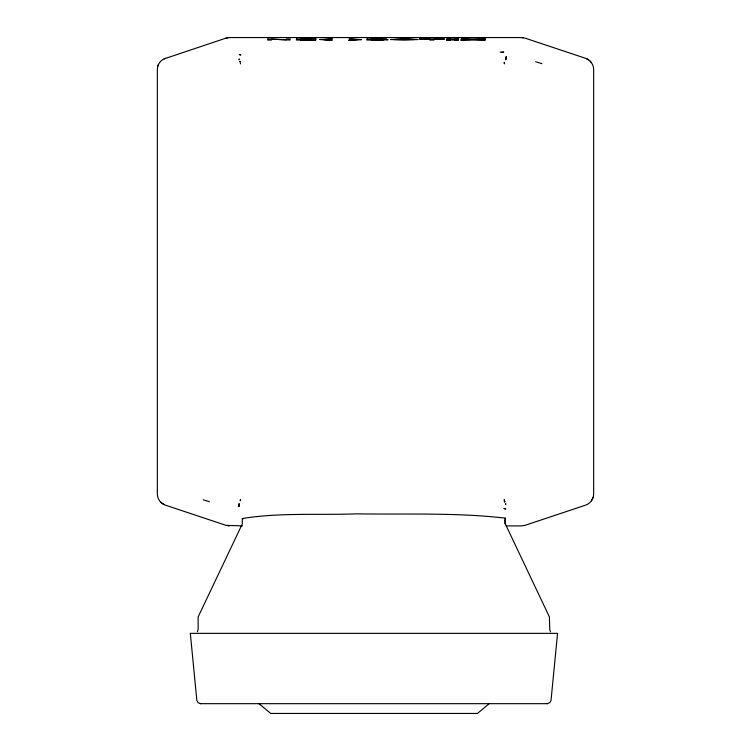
<?xml version="1.0" encoding="UTF-8"?>
<svg xmlns="http://www.w3.org/2000/svg" width="751" height="751" viewBox="0 0 751 751"><rect width="100%" height="100%" fill="white"/><g stroke="black" fill="none" stroke-linecap="round" stroke-linejoin="round"><path stroke-width="1.13" d="M504.306 500.128L504.306 499.603L504.306 500.579M506.052 58.371L505.592 59.845L506.183 57.911L505.817 59.122M240.47 63.337L240.47 63.863L240.48 62.887M505.066 519.899L505.282 523.963L505.301 518.134C456.148 512.426 406.3 514.623 356.885 513.853C318.856 515.261 279.785 512.426 242.329 518.509L242.282 523.963L198.133 616.947L198.133 629.451L197.391 631.751M239.194 59.085L239.175 59.77L238.978 59.113M238.752 505.094L238.621 505.554L239.194 503.621L238.752 505.094L238.978 504.343M505.301 518.134L505.348 523.963L549.413 616.947L549.751 629.451L550.492 631.751M157.851 66.21L158.564 64.342M593.149 497.256L591.413 500.842M371.097 39.409L382.381 39.23L381.095 39.118L371.163 39.09L370.994 39.925L383.742 39.737L371.078 39.521M489.192 703.687L477.476 713.45L270.717 713.45L259.039 703.687M164.178 58.85L225.91 38.151L229.618 37.55L521.382 37.55L525.09 38.151L585.649 58.334C590.324 59.873 593.675 64.53 593.656 69.449L593.656 494.017C593.675 498.946 590.324 503.592 585.649 505.132L525.09 525.315L521.382 525.916L506.155 525.916M165.351 58.334C160.676 59.873 157.325 64.53 157.344 69.449L157.344 494.017C157.316 498.955 160.686 503.583 165.351 505.132L225.91 525.315L242.507 525.916M225.91 38.151L227.741 37.71M547.179 703.687L549.807 702.673L551.018 700.495L557.561 633.356L190.322 633.356L196.865 700.495L198.076 702.673L200.705 703.687M505.601 504.381L505.592 503.621L505.817 504.353M404.404 39.061L394.81 39.512L413.782 39.512L404.404 38.939L390.482 39.512L404.169 40.075L418.11 39.512L405.08 38.939M501.959 52.157L503.752 52.148L500.166 52.157M300.644 39.39L315.007 39.39L300.616 39.521M200.357 703.668L547.526 703.668M504.306 62.887L504.297 62.371L504.306 63.863L504.625 62.887M240.151 500.579L240.47 499.603L240.48 500.729M521.382 37.55L523.259 37.71M227.741 525.756L229.618 525.916M541.893 63.657L535.688 61.77M203.221 499.809L209.369 501.696M242.329 518.509L243.193 518.781M586.822 58.841L588.559 59.836M164.178 504.625L160.892 502.363M590.108 61.103L591.413 62.624M504.297 501.837L504.982 501.687L504.297 501.837M240.489 61.413L239.794 61.779L240.489 61.413M504.099 508.511L505.62 508.934L504.099 508.511M240.742 54.879L239.222 54.532L240.742 54.954M267.882 38.958L267.656 40.056L271.524 40.056L271.721 39.108L290.017 40.056L290.243 38.958L286.366 38.958L286.187 39.822L267.882 38.958M296.579 38.958L296.354 40.056L315.899 40.056L300.531 39.925L300.7 39.09L316.133 38.958L296.579 38.958M367.042 38.958L366.817 40.056L388.079 39.719L382.287 39.446L386.718 39.212L385 39.043L367.042 38.958M419.593 38.958L430.051 39.09L429.854 40.056L434.003 40.056L434.209 39.09L444.723 38.958L419.593 38.958M446.469 39.944L458.551 40.056L454.599 39.944L454.777 39.071L458.777 38.958L446.667 38.958L450.619 39.071L450.44 39.944L446.469 39.944M238.377 506.418L239.203 506.099L238.377 506.418M506.503 56.851L505.601 57.367L506.503 56.851M319.823 39.512L332.13 40.357L323.334 39.634L332.421 38.921L319.823 39.512M361.475 39.634L348.689 40.357L357.786 39.634L348.99 38.921L361.475 39.634M481.044 38.958L461.236 38.958L470.774 39.503L460.701 40.056L485.296 40.056L475.636 39.503L485.522 38.958L481.044 38.958"/></g></svg>
